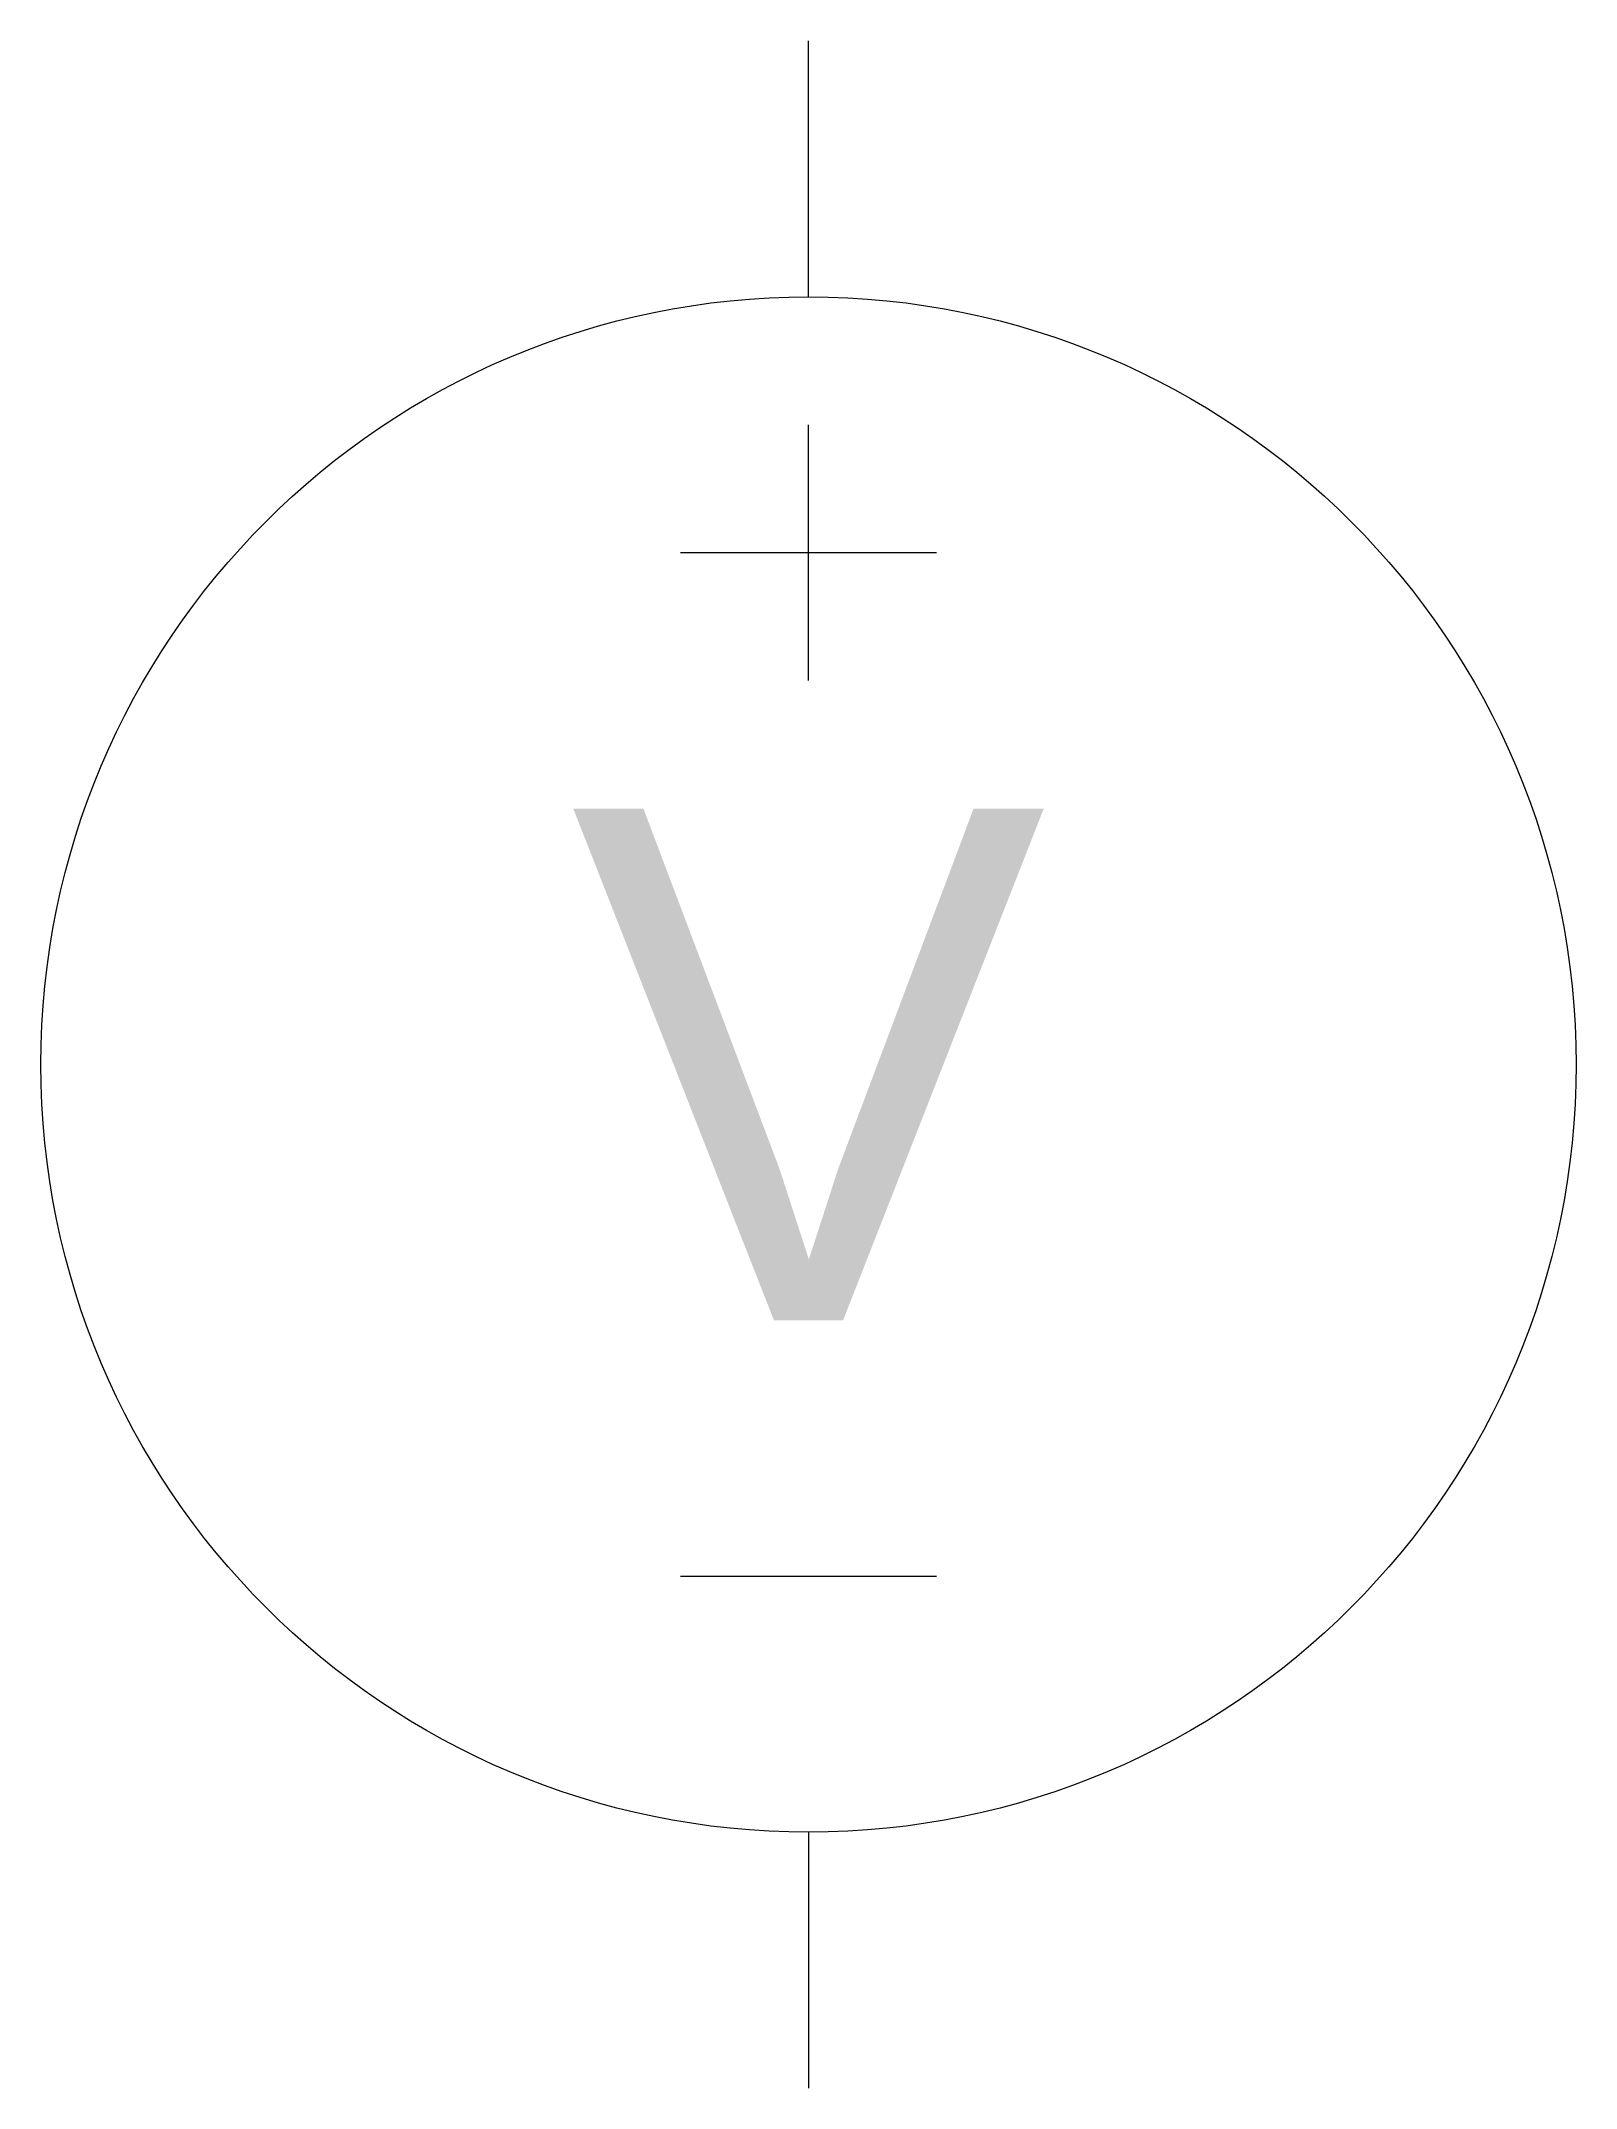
# Model space of a CAD drawing. Header units: millimetres. Extents: x -30 to 30, y 0 to 80.
import ezdxf

# ---------------------------------------------------------------- set-up
doc = ezdxf.new("R2010")
doc.units = ezdxf.units.MM
doc.layers.get('0').update_dxf_attribs({"lineweight": 0, "true_color": 0xffffff})
doc.styles.add('textstyle0', font='')
doc.styles.get('textstyle0').set_extended_font_data('Liberation Sans')

msp = doc.modelspace()

# ---------------------------------------------------------------- linework, layer by layer
for p, q in [((0, 70), (0, 80)), ((0, 55), (0, 65)), ((5, 60), (-5, 60)), ((-5, 20), (5, 20)), ((0, 10), (0, 0))]:
    msp.add_line(p, q)
msp.add_circle((0, 40), 30)

# ---------------------------------------------------------------- texts
at = {"insert": (0, 40), "char_height": 20, "attachment_point": 5, "line_spacing_factor": 0.9216, "style": 'textstyle0'}
msp.add_mtext('V', dxfattribs=at)

doc.saveas('drawing.dxf')
